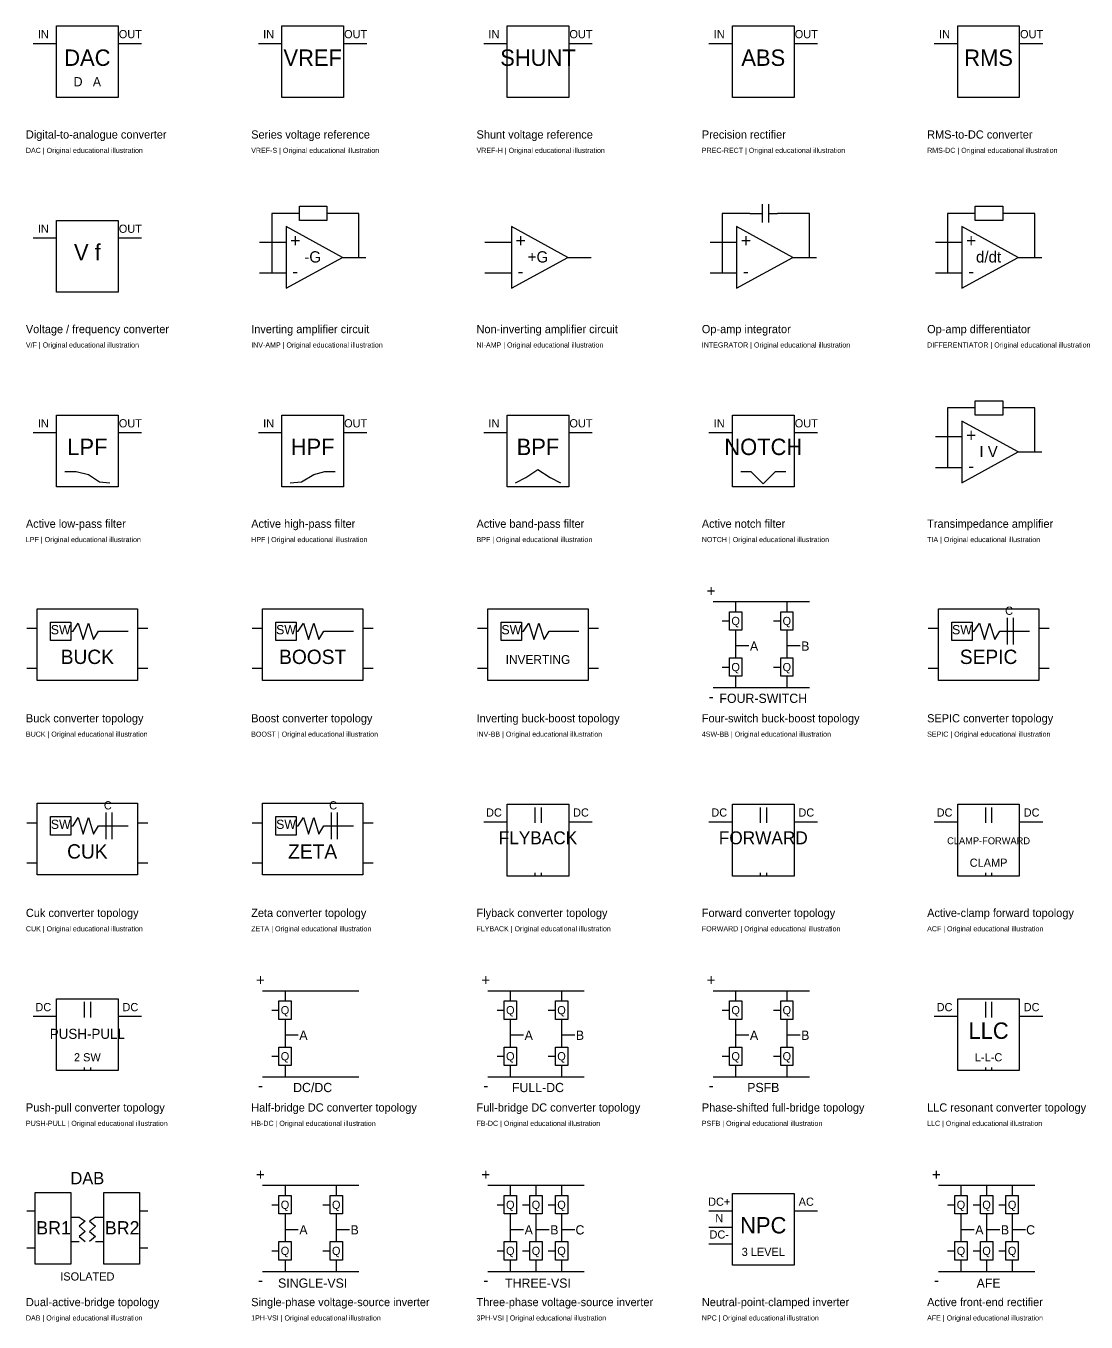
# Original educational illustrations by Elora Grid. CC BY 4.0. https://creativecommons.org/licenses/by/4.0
# Model space of a CAD drawing. Extents: x -25 to 1140, y -41451 to 113.
# Drawn here: x 0 to 1035, y -41451 to -40185 of the extents above; entities that cross this region are included whole.
import ezdxf
from ezdxf.enums import TextEntityAlignment as Align

# ---------------------------------------------------------------- set-up
doc = ezdxf.new("R2010")
doc.units = 0
doc.layers.add('REFERENCE', color=7, linetype='CONTINUOUS')

# ---------------------------------------------------------------- blocks, each defined once
blk = doc.blocks.new('REF_DIGITAL_TO_ANALOG_CONVERTER')
at = {"layer": 'REFERENCE'}
for p, q in [((30, 95), (90, 95)), ((30, 25), (30, 95)), ((90, 95), (90, 25)), ((7, 78), (30, 78)), ((90, 78), (113, 78)), ((90, 25), (30, 25))]:
    blk.add_line(p, q, dxfattribs=at)
for s, height, p in [('IN', 8, (17, 83)), ('OUT', 8, (102, 83)), ('DAC', 16, (60, 56)), ('D   A', 9, (60, 36))]:
    blk.add_text(s, height=height, dxfattribs=at).set_placement(p, align=Align.CENTER)
blk = doc.blocks.new('REF_SERIES_VOLTAGE_REFERENCE')
at = {"layer": 'REFERENCE'}
for p, q in [((30, 95), (90, 95)), ((30, 25), (30, 95)), ((90, 95), (90, 25)), ((7, 78), (30, 78)), ((90, 78), (113, 78)), ((90, 25), (30, 25))]:
    blk.add_line(p, q, dxfattribs=at)
for s, height, p in [('IN', 8, (17, 83)), ('OUT', 8, (102, 83)), ('VREF', 16, (60, 56))]:
    blk.add_text(s, height=height, dxfattribs=at).set_placement(p, align=Align.CENTER)
blk = doc.blocks.new('REF_SHUNT_VOLTAGE_REFERENCE')
at = {"layer": 'REFERENCE'}
for p, q in [((30, 95), (90, 95)), ((30, 25), (30, 95)), ((90, 95), (90, 25)), ((7, 78), (30, 78)), ((90, 78), (113, 78)), ((90, 25), (30, 25))]:
    blk.add_line(p, q, dxfattribs=at)
for s, height, p in [('IN', 8, (17, 83)), ('OUT', 8, (102, 83)), ('SHUNT', 16, (60, 56))]:
    blk.add_text(s, height=height, dxfattribs=at).set_placement(p, align=Align.CENTER)
blk = doc.blocks.new('REF_PRECISION_RECTIFIER')
at = {"layer": 'REFERENCE'}
for p, q in [((30, 95), (90, 95)), ((30, 25), (30, 95)), ((90, 95), (90, 25)), ((7, 78), (30, 78)), ((90, 78), (113, 78)), ((90, 25), (30, 25))]:
    blk.add_line(p, q, dxfattribs=at)
for s, height, p in [('IN', 8, (17, 83)), ('OUT', 8, (102, 83)), ('ABS', 16, (60, 56))]:
    blk.add_text(s, height=height, dxfattribs=at).set_placement(p, align=Align.CENTER)
blk = doc.blocks.new('REF_RMS_TO_DC_CONVERTER')
at = {"layer": 'REFERENCE'}
for p, q in [((30, 95), (90, 95)), ((30, 25), (30, 95)), ((90, 95), (90, 25)), ((7, 78), (30, 78)), ((90, 78), (113, 78)), ((90, 25), (30, 25))]:
    blk.add_line(p, q, dxfattribs=at)
for s, height, p in [('IN', 8, (17, 83)), ('OUT', 8, (102, 83)), ('RMS', 16, (60, 56))]:
    blk.add_text(s, height=height, dxfattribs=at).set_placement(p, align=Align.CENTER)
blk = doc.blocks.new('REF_VOLTAGE_FREQUENCY_CONVERTER')
at = {"layer": 'REFERENCE'}
for p, q in [((30, 95), (90, 95)), ((30, 25), (30, 95)), ((90, 95), (90, 25)), ((7, 78), (30, 78)), ((90, 78), (113, 78)), ((90, 25), (30, 25))]:
    blk.add_line(p, q, dxfattribs=at)
for s, height, p in [('IN', 8, (17, 83)), ('OUT', 8, (102, 83)), ('V f', 16, (60, 56))]:
    blk.add_text(s, height=height, dxfattribs=at).set_placement(p, align=Align.CENTER)
blk = doc.blocks.new('REF_INVERTING_AMPLIFIER_CIRCUIT')
at = {"layer": 'REFERENCE'}
for p, q in [((47, 102), (20, 102)), ((20, 102), (20, 44)), ((47, 109), (74, 109)), ((47, 95), (47, 109)), ((74, 109), (74, 95)), ((105, 102), (74, 102)), ((105, 59), (105, 102)), ((34, 89), (34, 29)), ((89, 59), (34, 89)), ((74, 95), (47, 95)), ((8, 74), (34, 74)), ((34, 29), (89, 59)), ((89, 59), (112, 59)), ((8, 44), (34, 44))]:
    blk.add_line(p, q, dxfattribs=at)
for s, height, p in [('+', 13, (43, 69)), ('-G', 11, (60, 54)), ('-', 13, (43, 39))]:
    blk.add_text(s, height=height, dxfattribs=at).set_placement(p, align=Align.CENTER)
blk = doc.blocks.new('REF_NON_INVERTING_AMPLIFIER_CIRCUIT')
at = {"layer": 'REFERENCE'}
for p, q in [((34, 89), (34, 29)), ((89, 59), (34, 89)), ((8, 74), (34, 74)), ((34, 29), (89, 59)), ((89, 59), (112, 59)), ((8, 44), (34, 44))]:
    blk.add_line(p, q, dxfattribs=at)
for s, height, p in [('+', 13, (43, 69)), ('+G', 11, (60, 54)), ('-', 13, (43, 39))]:
    blk.add_text(s, height=height, dxfattribs=at).set_placement(p, align=Align.CENTER)
blk = doc.blocks.new('REF_OP_AMP_INTEGRATOR')
at = {"layer": 'REFERENCE'}
for p, q in [((47, 102), (20, 102)), ((20, 102), (20, 44)), ((47, 102), (59, 102)), ((59, 111), (59, 93)), ((65, 111), (65, 93)), ((65, 102), (74, 102)), ((105, 102), (74, 102)), ((105, 59), (105, 102)), ((34, 89), (34, 29)), ((89, 59), (34, 89)), ((8, 74), (34, 74)), ((34, 29), (89, 59)), ((89, 59), (112, 59)), ((8, 44), (34, 44))]:
    blk.add_line(p, q, dxfattribs=at)
for s, p in [('+', (43, 69)), ('-', (43, 39))]:
    blk.add_text(s, height=13, dxfattribs=at).set_placement(p, align=Align.CENTER)
blk = doc.blocks.new('REF_OP_AMP_DIFFERENTIATOR')
at = {"layer": 'REFERENCE'}
for p, q in [((47, 102), (20, 102)), ((20, 102), (20, 44)), ((47, 109), (74, 109)), ((47, 95), (47, 109)), ((74, 109), (74, 95)), ((105, 102), (74, 102)), ((105, 59), (105, 102)), ((34, 89), (34, 29)), ((89, 59), (34, 89)), ((74, 95), (47, 95)), ((8, 74), (34, 74)), ((34, 29), (89, 59)), ((89, 59), (112, 59)), ((8, 44), (34, 44))]:
    blk.add_line(p, q, dxfattribs=at)
for s, height, p in [('+', 13, (43, 69)), ('d/dt', 11, (60, 54)), ('-', 13, (43, 39))]:
    blk.add_text(s, height=height, dxfattribs=at).set_placement(p, align=Align.CENTER)
blk = doc.blocks.new('REF_ACTIVE_LOW_PASS_FILTER')
at = {"layer": 'REFERENCE'}
for p, q in [((30, 95), (90, 95)), ((30, 25), (30, 95)), ((90, 95), (90, 25)), ((7, 78), (30, 78)), ((90, 78), (113, 78)), ((38, 40), (49, 40)), ((49, 40), (61, 37)), ((61, 37), (72, 30)), ((72, 30), (82, 29)), ((90, 25), (30, 25))]:
    blk.add_line(p, q, dxfattribs=at)
for s, height, p in [('IN', 8, (17, 83)), ('OUT', 8, (102, 83)), ('LPF', 16, (60, 56))]:
    blk.add_text(s, height=height, dxfattribs=at).set_placement(p, align=Align.CENTER)
blk = doc.blocks.new('REF_ACTIVE_HIGH_PASS_FILTER')
at = {"layer": 'REFERENCE'}
for p, q in [((30, 95), (90, 95)), ((30, 25), (30, 95)), ((90, 95), (90, 25)), ((7, 78), (30, 78)), ((90, 78), (113, 78)), ((61, 37), (72, 40)), ((72, 40), (82, 40)), ((38, 29), (49, 30)), ((49, 30), (61, 37)), ((90, 25), (30, 25))]:
    blk.add_line(p, q, dxfattribs=at)
for s, height, p in [('IN', 8, (17, 83)), ('OUT', 8, (102, 83)), ('HPF', 16, (60, 56))]:
    blk.add_text(s, height=height, dxfattribs=at).set_placement(p, align=Align.CENTER)
blk = doc.blocks.new('REF_ACTIVE_BAND_PASS_FILTER')
at = {"layer": 'REFERENCE'}
for p, q in [((30, 95), (90, 95)), ((30, 25), (30, 95)), ((90, 95), (90, 25)), ((7, 78), (30, 78)), ((90, 78), (113, 78)), ((48, 34), (60, 42)), ((60, 42), (72, 34)), ((38, 29), (48, 34)), ((72, 34), (82, 29)), ((90, 25), (30, 25))]:
    blk.add_line(p, q, dxfattribs=at)
for s, height, p in [('IN', 8, (17, 83)), ('OUT', 8, (102, 83)), ('BPF', 16, (60, 56))]:
    blk.add_text(s, height=height, dxfattribs=at).set_placement(p, align=Align.CENTER)
blk = doc.blocks.new('REF_ACTIVE_NOTCH_FILTER')
at = {"layer": 'REFERENCE'}
for p, q in [((30, 95), (90, 95)), ((30, 25), (30, 95)), ((90, 95), (90, 25)), ((7, 78), (30, 78)), ((90, 78), (113, 78)), ((38, 40), (48, 40)), ((48, 40), (60, 28)), ((60, 28), (72, 40)), ((72, 40), (82, 40)), ((90, 25), (30, 25))]:
    blk.add_line(p, q, dxfattribs=at)
for s, height, p in [('IN', 8, (17, 83)), ('OUT', 8, (102, 83)), ('NOTCH', 16, (60, 56))]:
    blk.add_text(s, height=height, dxfattribs=at).set_placement(p, align=Align.CENTER)
blk = doc.blocks.new('REF_TRANSIMPEDANCE_AMPLIFIER')
at = {"layer": 'REFERENCE'}
for p, q in [((47, 102), (20, 102)), ((20, 102), (20, 44)), ((47, 109), (74, 109)), ((47, 95), (47, 109)), ((74, 109), (74, 95)), ((105, 102), (74, 102)), ((105, 59), (105, 102)), ((34, 89), (34, 29)), ((89, 59), (34, 89)), ((74, 95), (47, 95)), ((8, 74), (34, 74)), ((34, 29), (89, 59)), ((89, 59), (112, 59)), ((8, 44), (34, 44))]:
    blk.add_line(p, q, dxfattribs=at)
for s, height, p in [('+', 13, (43, 69)), ('I V', 11, (60, 54)), ('-', 13, (43, 39))]:
    blk.add_text(s, height=height, dxfattribs=at).set_placement(p, align=Align.CENTER)
blk = doc.blocks.new('REF_BUCK_CONVERTER_TOPOLOGY')
at = {"layer": 'REFERENCE'}
for p, q in [((11, 96), (109, 96)), ((11, 26), (11, 96)), ((109, 96), (109, 26)), ((1, 77), (11, 77)), ((24, 83), (44, 83)), ((24, 65), (24, 83)), ((44, 83), (44, 65)), ((46, 74), (51, 82)), ((51, 82), (56, 66)), ((56, 66), (61, 82)), ((61, 82), (66, 66)), ((109, 77), (119, 77)), ((44, 65), (24, 65)), ((44, 74), (46, 74)), ((66, 66), (71, 74)), ((71, 74), (100, 74)), ((1, 38), (11, 38)), ((109, 38), (119, 38)), ((109, 26), (11, 26))]:
    blk.add_line(p, q, dxfattribs=at)
for s, height, p in [('SW', 9, (34, 71)), ('BUCK', 14, (60, 42))]:
    blk.add_text(s, height=height, dxfattribs=at).set_placement(p, align=Align.CENTER)
blk = doc.blocks.new('REF_BOOST_CONVERTER_TOPOLOGY')
at = {"layer": 'REFERENCE'}
for p, q in [((11, 96), (109, 96)), ((11, 26), (11, 96)), ((109, 96), (109, 26)), ((1, 77), (11, 77)), ((24, 83), (44, 83)), ((24, 65), (24, 83)), ((44, 83), (44, 65)), ((46, 74), (51, 82)), ((51, 82), (56, 66)), ((56, 66), (61, 82)), ((61, 82), (66, 66)), ((109, 77), (119, 77)), ((44, 65), (24, 65)), ((44, 74), (46, 74)), ((66, 66), (71, 74)), ((71, 74), (100, 74)), ((1, 38), (11, 38)), ((109, 38), (119, 38)), ((109, 26), (11, 26))]:
    blk.add_line(p, q, dxfattribs=at)
for s, height, p in [('SW', 9, (34, 71)), ('BOOST', 14, (60, 42))]:
    blk.add_text(s, height=height, dxfattribs=at).set_placement(p, align=Align.CENTER)
blk = doc.blocks.new('REF_INVERTING_BUCK_BOOST_TOPOLOGY')
at = {"layer": 'REFERENCE'}
for p, q in [((11, 96), (109, 96)), ((11, 26), (11, 96)), ((109, 96), (109, 26)), ((1, 77), (11, 77)), ((24, 83), (44, 83)), ((24, 65), (24, 83)), ((44, 83), (44, 65)), ((46, 74), (51, 82)), ((51, 82), (56, 66)), ((56, 66), (61, 82)), ((61, 82), (66, 66)), ((109, 77), (119, 77)), ((44, 65), (24, 65)), ((44, 74), (46, 74)), ((66, 66), (71, 74)), ((71, 74), (100, 74)), ((1, 38), (11, 38)), ((109, 38), (119, 38)), ((109, 26), (11, 26))]:
    blk.add_line(p, q, dxfattribs=at)
for s, height, p in [('SW', 9, (34, 71)), ('INVERTING', 8.67, (60, 42))]:
    blk.add_text(s, height=height, dxfattribs=at).set_placement(p, align=Align.CENTER)
blk = doc.blocks.new('REF_FOUR_SWITCH_BUCK_BOOST_TOPOLOGY')
at = {"layer": 'REFERENCE'}
for p, q in [((11, 103), (105, 103)), ((33, 103), (33, 93)), ((83, 103), (83, 93)), ((27, 93), (39, 93)), ((27, 75), (27, 93)), ((39, 93), (39, 75)), ((77, 93), (89, 93)), ((77, 75), (77, 93)), ((89, 93), (89, 75)), ((20, 84), (27, 84)), ((70, 84), (77, 84)), ((39, 75), (27, 75)), ((33, 75), (33, 48)), ((89, 75), (77, 75)), ((83, 75), (83, 48)), ((33, 60), (46, 60)), ((83, 60), (96, 60)), ((20, 39), (27, 39)), ((27, 48), (39, 48)), ((27, 30), (27, 48)), ((39, 48), (39, 30)), ((70, 39), (77, 39)), ((77, 48), (89, 48)), ((77, 30), (77, 48)), ((89, 48), (89, 30)), ((39, 30), (27, 30)), ((33, 30), (33, 19)), ((89, 30), (77, 30)), ((83, 30), (83, 19)), ((11, 19), (105, 19))]:
    blk.add_line(p, q, dxfattribs=at)
for s, height, p in [('+', 11, (9, 108)), ('Q', 8, (33, 80)), ('Q', 8, (83, 80)), ('A', 9, (51, 55)), ('B', 9, (101, 55)), ('Q', 8, (33, 35)), ('Q', 8, (83, 35)), ('FOUR-SWITCH', 9, (60, 4)), ('-', 11, (9, 5))]:
    blk.add_text(s, height=height, dxfattribs=at).set_placement(p, align=Align.CENTER)
blk = doc.blocks.new('REF_SEPIC_CONVERTER_TOPOLOGY')
at = {"layer": 'REFERENCE'}
for p, q in [((11, 96), (109, 96)), ((11, 26), (11, 96)), ((109, 96), (109, 26)), ((1, 77), (11, 77)), ((24, 83), (44, 83)), ((24, 65), (24, 83)), ((44, 83), (44, 65)), ((46, 74), (51, 82)), ((51, 82), (56, 66)), ((56, 66), (61, 82)), ((61, 82), (66, 66)), ((78, 87), (78, 61)), ((84, 87), (84, 61)), ((109, 77), (119, 77)), ((44, 65), (24, 65)), ((44, 74), (46, 74)), ((66, 66), (71, 74)), ((71, 74), (100, 74)), ((1, 38), (11, 38)), ((109, 38), (119, 38)), ((109, 26), (11, 26))]:
    blk.add_line(p, q, dxfattribs=at)
for s, height, p in [('C', 8, (80, 90)), ('SW', 9, (34, 71)), ('SEPIC', 14, (60, 42))]:
    blk.add_text(s, height=height, dxfattribs=at).set_placement(p, align=Align.CENTER)
blk = doc.blocks.new('REF_CUK_CONVERTER_TOPOLOGY')
at = {"layer": 'REFERENCE'}
for p, q in [((11, 96), (109, 96)), ((11, 26), (11, 96)), ((109, 96), (109, 26)), ((1, 77), (11, 77)), ((24, 83), (44, 83)), ((24, 65), (24, 83)), ((44, 83), (44, 65)), ((46, 74), (51, 82)), ((51, 82), (56, 66)), ((56, 66), (61, 82)), ((61, 82), (66, 66)), ((78, 87), (78, 61)), ((84, 87), (84, 61)), ((109, 77), (119, 77)), ((44, 65), (24, 65)), ((44, 74), (46, 74)), ((66, 66), (71, 74)), ((71, 74), (100, 74)), ((1, 38), (11, 38)), ((109, 38), (119, 38)), ((109, 26), (11, 26))]:
    blk.add_line(p, q, dxfattribs=at)
for s, height, p in [('C', 8, (80, 90)), ('SW', 9, (34, 71)), ('CUK', 14, (60, 42))]:
    blk.add_text(s, height=height, dxfattribs=at).set_placement(p, align=Align.CENTER)
blk = doc.blocks.new('REF_ZETA_CONVERTER_TOPOLOGY')
at = {"layer": 'REFERENCE'}
for p, q in [((11, 96), (109, 96)), ((11, 26), (11, 96)), ((109, 96), (109, 26)), ((1, 77), (11, 77)), ((24, 83), (44, 83)), ((24, 65), (24, 83)), ((44, 83), (44, 65)), ((46, 74), (51, 82)), ((51, 82), (56, 66)), ((56, 66), (61, 82)), ((61, 82), (66, 66)), ((78, 87), (78, 61)), ((84, 87), (84, 61)), ((109, 77), (119, 77)), ((44, 65), (24, 65)), ((44, 74), (46, 74)), ((66, 66), (71, 74)), ((71, 74), (100, 74)), ((1, 38), (11, 38)), ((109, 38), (119, 38)), ((109, 26), (11, 26))]:
    blk.add_line(p, q, dxfattribs=at)
for s, height, p in [('C', 8, (80, 90)), ('SW', 9, (34, 71)), ('ZETA', 14, (60, 42))]:
    blk.add_text(s, height=height, dxfattribs=at).set_placement(p, align=Align.CENTER)
blk = doc.blocks.new('REF_FLYBACK_CONVERTER_TOPOLOGY')
at = {"layer": 'REFERENCE'}
for p, q in [((30, 95), (90, 95)), ((30, 25), (30, 95)), ((57, 92), (57, 77)), ((63, 92), (63, 77)), ((90, 95), (90, 25)), ((7, 78), (30, 78)), ((90, 78), (113, 78)), ((57, 28), (57, 25)), ((63, 28), (63, 25)), ((90, 25), (30, 25))]:
    blk.add_line(p, q, dxfattribs=at)
for s, height, p in [('DC', 8, (17, 83)), ('DC', 8, (102, 83)), ('FLYBACK', 12.57, (60, 56))]:
    blk.add_text(s, height=height, dxfattribs=at).set_placement(p, align=Align.CENTER)
blk = doc.blocks.new('REF_FORWARD_CONVERTER_TOPOLOGY')
at = {"layer": 'REFERENCE'}
for p, q in [((30, 95), (90, 95)), ((30, 25), (30, 95)), ((57, 92), (57, 77)), ((63, 92), (63, 77)), ((90, 95), (90, 25)), ((7, 78), (30, 78)), ((90, 78), (113, 78)), ((57, 28), (57, 25)), ((63, 28), (63, 25)), ((90, 25), (30, 25))]:
    blk.add_line(p, q, dxfattribs=at)
for s, height, p in [('DC', 8, (17, 83)), ('DC', 8, (102, 83)), ('FORWARD', 12.57, (60, 56))]:
    blk.add_text(s, height=height, dxfattribs=at).set_placement(p, align=Align.CENTER)
blk = doc.blocks.new('REF_ACTIVE_CLAMP_FORWARD_TOPOLOGY')
at = {"layer": 'REFERENCE'}
for p, q in [((30, 95), (90, 95)), ((30, 25), (30, 95)), ((57, 92), (57, 77)), ((63, 92), (63, 77)), ((90, 95), (90, 25)), ((7, 78), (30, 78)), ((90, 78), (113, 78)), ((57, 28), (57, 25)), ((63, 28), (63, 25)), ((90, 25), (30, 25))]:
    blk.add_line(p, q, dxfattribs=at)
for s, height, p in [('DC', 8, (17, 83)), ('DC', 8, (102, 83)), ('CLAMP-FORWARD', 6.769, (60, 56)), ('CLAMP', 8, (60, 34))]:
    blk.add_text(s, height=height, dxfattribs=at).set_placement(p, align=Align.CENTER)
blk = doc.blocks.new('REF_PUSH_PULL_CONVERTER_TOPOLOGY')
at = {"layer": 'REFERENCE'}
for p, q in [((30, 95), (90, 95)), ((30, 25), (30, 95)), ((57, 92), (57, 77)), ((63, 92), (63, 77)), ((90, 95), (90, 25)), ((7, 78), (30, 78)), ((90, 78), (113, 78)), ((57, 28), (57, 25)), ((63, 28), (63, 25)), ((90, 25), (30, 25))]:
    blk.add_line(p, q, dxfattribs=at)
for s, height, p in [('DC', 8, (17, 83)), ('DC', 8, (102, 83)), ('PUSH-PULL', 9.78, (60, 56)), ('2 SW', 8, (60, 34))]:
    blk.add_text(s, height=height, dxfattribs=at).set_placement(p, align=Align.CENTER)
blk = doc.blocks.new('REF_HALF_BRIDGE_DC_CONVERTER_TOPOLOGY')
at = {"layer": 'REFERENCE'}
for p, q in [((11, 103), (105, 103)), ((33, 103), (33, 93)), ((27, 93), (39, 93)), ((27, 75), (27, 93)), ((39, 93), (39, 75)), ((20, 84), (27, 84)), ((39, 75), (27, 75)), ((33, 75), (33, 48)), ((33, 60), (46, 60)), ((20, 39), (27, 39)), ((27, 48), (39, 48)), ((27, 30), (27, 48)), ((39, 48), (39, 30)), ((39, 30), (27, 30)), ((33, 30), (33, 19)), ((11, 19), (105, 19))]:
    blk.add_line(p, q, dxfattribs=at)
for s, height, p in [('+', 11, (9, 108)), ('Q', 8, (33, 80)), ('A', 9, (51, 55)), ('Q', 8, (33, 35)), ('DC/DC', 9, (60, 4)), ('-', 11, (9, 5))]:
    blk.add_text(s, height=height, dxfattribs=at).set_placement(p, align=Align.CENTER)
blk = doc.blocks.new('REF_FULL_BRIDGE_DC_CONVERTER_TOPOLOGY')
at = {"layer": 'REFERENCE'}
for p, q in [((11, 103), (105, 103)), ((33, 103), (33, 93)), ((83, 103), (83, 93)), ((27, 93), (39, 93)), ((27, 75), (27, 93)), ((39, 93), (39, 75)), ((77, 93), (89, 93)), ((77, 75), (77, 93)), ((89, 93), (89, 75)), ((20, 84), (27, 84)), ((70, 84), (77, 84)), ((39, 75), (27, 75)), ((33, 75), (33, 48)), ((89, 75), (77, 75)), ((83, 75), (83, 48)), ((33, 60), (46, 60)), ((83, 60), (96, 60)), ((20, 39), (27, 39)), ((27, 48), (39, 48)), ((27, 30), (27, 48)), ((39, 48), (39, 30)), ((70, 39), (77, 39)), ((77, 48), (89, 48)), ((77, 30), (77, 48)), ((89, 48), (89, 30)), ((39, 30), (27, 30)), ((33, 30), (33, 19)), ((89, 30), (77, 30)), ((83, 30), (83, 19)), ((11, 19), (105, 19))]:
    blk.add_line(p, q, dxfattribs=at)
for s, height, p in [('+', 11, (9, 108)), ('Q', 8, (33, 80)), ('Q', 8, (83, 80)), ('A', 9, (51, 55)), ('B', 9, (101, 55)), ('Q', 8, (33, 35)), ('Q', 8, (83, 35)), ('FULL-DC', 9, (60, 4)), ('-', 11, (9, 5))]:
    blk.add_text(s, height=height, dxfattribs=at).set_placement(p, align=Align.CENTER)
blk = doc.blocks.new('REF_PHASE_SHIFT_FULL_BRIDGE_TOPOLOGY')
at = {"layer": 'REFERENCE'}
for p, q in [((11, 103), (105, 103)), ((33, 103), (33, 93)), ((83, 103), (83, 93)), ((27, 93), (39, 93)), ((27, 75), (27, 93)), ((39, 93), (39, 75)), ((77, 93), (89, 93)), ((77, 75), (77, 93)), ((89, 93), (89, 75)), ((20, 84), (27, 84)), ((70, 84), (77, 84)), ((39, 75), (27, 75)), ((33, 75), (33, 48)), ((89, 75), (77, 75)), ((83, 75), (83, 48)), ((33, 60), (46, 60)), ((83, 60), (96, 60)), ((20, 39), (27, 39)), ((27, 48), (39, 48)), ((27, 30), (27, 48)), ((39, 48), (39, 30)), ((70, 39), (77, 39)), ((77, 48), (89, 48)), ((77, 30), (77, 48)), ((89, 48), (89, 30)), ((39, 30), (27, 30)), ((33, 30), (33, 19)), ((89, 30), (77, 30)), ((83, 30), (83, 19)), ((11, 19), (105, 19))]:
    blk.add_line(p, q, dxfattribs=at)
for s, height, p in [('+', 11, (9, 108)), ('Q', 8, (33, 80)), ('Q', 8, (83, 80)), ('A', 9, (51, 55)), ('B', 9, (101, 55)), ('Q', 8, (33, 35)), ('Q', 8, (83, 35)), ('PSFB', 9, (60, 4)), ('-', 11, (9, 5))]:
    blk.add_text(s, height=height, dxfattribs=at).set_placement(p, align=Align.CENTER)
blk = doc.blocks.new('REF_LLC_RESONANT_CONVERTER_TOPOLOGY')
at = {"layer": 'REFERENCE'}
for p, q in [((30, 95), (90, 95)), ((30, 25), (30, 95)), ((57, 92), (57, 77)), ((63, 92), (63, 77)), ((90, 95), (90, 25)), ((7, 78), (30, 78)), ((90, 78), (113, 78)), ((57, 28), (57, 25)), ((63, 28), (63, 25)), ((90, 25), (30, 25))]:
    blk.add_line(p, q, dxfattribs=at)
for s, height, p in [('DC', 8, (17, 83)), ('DC', 8, (102, 83)), ('LLC', 16, (60, 56)), ('L-L-C', 8, (60, 34))]:
    blk.add_text(s, height=height, dxfattribs=at).set_placement(p, align=Align.CENTER)
blk = doc.blocks.new('REF_DUAL_ACTIVE_BRIDGE_TOPOLOGY')
at = {"layer": 'REFERENCE'}
for p, q in [((9, 96), (44, 96)), ((9, 26), (9, 96)), ((44, 96), (44, 26)), ((76, 96), (111, 96)), ((76, 26), (76, 96)), ((111, 96), (111, 26)), ((1, 78), (9, 78)), ((111, 78), (119, 78)), ((44, 72), (52, 72)), ((52, 72), (58, 68)), ((58, 68), (52, 63)), ((68, 72), (62, 68)), ((62, 68), (68, 63)), ((68, 72), (76, 72)), ((52, 63), (58, 58)), ((58, 58), (52, 53)), ((52, 53), (58, 48)), ((68, 63), (62, 58)), ((62, 58), (68, 53)), ((68, 53), (62, 48)), ((1, 42), (9, 42)), ((44, 48), (52, 48)), ((68, 48), (76, 48)), ((111, 42), (119, 42)), ((44, 26), (9, 26)), ((111, 26), (76, 26))]:
    blk.add_line(p, q, dxfattribs=at)
for s, height, p in [('DAB', 12, (60, 104)), ('BR1', 13, (27, 55)), ('BR2', 13, (94, 55)), ('ISOLATED', 8, (60, 10))]:
    blk.add_text(s, height=height, dxfattribs=at).set_placement(p, align=Align.CENTER)
blk = doc.blocks.new('REF_SINGLE_PHASE_VOLTAGE_SOURCE_INVERTER')
at = {"layer": 'REFERENCE'}
for p, q in [((11, 103), (105, 103)), ((33, 103), (33, 93)), ((83, 103), (83, 93)), ((27, 93), (39, 93)), ((27, 75), (27, 93)), ((39, 93), (39, 75)), ((77, 93), (89, 93)), ((77, 75), (77, 93)), ((89, 93), (89, 75)), ((20, 84), (27, 84)), ((70, 84), (77, 84)), ((39, 75), (27, 75)), ((33, 75), (33, 48)), ((89, 75), (77, 75)), ((83, 75), (83, 48)), ((33, 60), (46, 60)), ((83, 60), (96, 60)), ((20, 39), (27, 39)), ((27, 48), (39, 48)), ((27, 30), (27, 48)), ((39, 48), (39, 30)), ((70, 39), (77, 39)), ((77, 48), (89, 48)), ((77, 30), (77, 48)), ((89, 48), (89, 30)), ((39, 30), (27, 30)), ((33, 30), (33, 19)), ((89, 30), (77, 30)), ((83, 30), (83, 19)), ((11, 19), (105, 19))]:
    blk.add_line(p, q, dxfattribs=at)
for s, height, p in [('+', 11, (9, 108)), ('Q', 8, (33, 80)), ('Q', 8, (83, 80)), ('A', 9, (51, 55)), ('B', 9, (101, 55)), ('Q', 8, (33, 35)), ('Q', 8, (83, 35)), ('-', 11, (9, 5)), ('SINGLE-VSI', 9, (60, 3))]:
    blk.add_text(s, height=height, dxfattribs=at).set_placement(p, align=Align.CENTER)
blk = doc.blocks.new('REF_THREE_PHASE_VOLTAGE_SOURCE_INVERTER')
at = {"layer": 'REFERENCE'}
for p, q in [((11, 103), (105, 103)), ((33, 103), (33, 93)), ((58, 103), (58, 93)), ((83, 103), (83, 93)), ((27, 93), (39, 93)), ((27, 75), (27, 93)), ((39, 93), (39, 75)), ((52, 93), (64, 93)), ((52, 75), (52, 93)), ((64, 93), (64, 75)), ((77, 93), (89, 93)), ((77, 75), (77, 93)), ((89, 93), (89, 75)), ((20, 84), (27, 84)), ((45, 84), (52, 84)), ((70, 84), (77, 84)), ((39, 75), (27, 75)), ((33, 75), (33, 48)), ((64, 75), (52, 75)), ((58, 75), (58, 48)), ((89, 75), (77, 75)), ((83, 75), (83, 48)), ((33, 60), (46, 60)), ((58, 60), (71, 60)), ((83, 60), (96, 60)), ((20, 39), (27, 39)), ((27, 48), (39, 48)), ((27, 30), (27, 48)), ((39, 48), (39, 30)), ((45, 39), (52, 39)), ((52, 48), (64, 48)), ((52, 30), (52, 48)), ((64, 48), (64, 30)), ((70, 39), (77, 39)), ((77, 48), (89, 48)), ((77, 30), (77, 48)), ((89, 48), (89, 30)), ((39, 30), (27, 30)), ((33, 30), (33, 19)), ((64, 30), (52, 30)), ((58, 30), (58, 19)), ((89, 30), (77, 30)), ((83, 30), (83, 19)), ((11, 19), (105, 19))]:
    blk.add_line(p, q, dxfattribs=at)
for s, height, p in [('+', 11, (9, 108)), ('Q', 8, (33, 80)), ('Q', 8, (58, 80)), ('Q', 8, (83, 80)), ('A', 9, (51, 55)), ('B', 9, (76, 55)), ('C', 9, (101, 55)), ('Q', 8, (33, 35)), ('Q', 8, (58, 35)), ('Q', 8, (83, 35)), ('-', 11, (9, 5)), ('THREE-VSI', 9, (60, 3))]:
    blk.add_text(s, height=height, dxfattribs=at).set_placement(p, align=Align.CENTER)
blk = doc.blocks.new('REF_NEUTRAL_POINT_CLAMPED_INVERTER')
at = {"layer": 'REFERENCE'}
for p, q in [((30, 95), (90, 95)), ((30, 25), (30, 95)), ((90, 95), (90, 25)), ((7, 78), (30, 78)), ((90, 78), (113, 78)), ((7, 62), (30, 62)), ((7, 46), (30, 46)), ((90, 25), (30, 25))]:
    blk.add_line(p, q, dxfattribs=at)
for s, height, p in [('DC+', 8, (17, 83)), ('AC', 8, (102, 83)), ('N', 8, (17, 67)), ('NPC', 16, (60, 56)), ('DC-', 8, (17, 51)), ('3 LEVEL', 8, (60, 34))]:
    blk.add_text(s, height=height, dxfattribs=at).set_placement(p, align=Align.CENTER)
blk = doc.blocks.new('REF_ACTIVE_FRONT_END_RECTIFIER')
at = {"layer": 'REFERENCE'}
for p, q in [((11, 103), (105, 103)), ((33, 103), (33, 93)), ((58, 103), (58, 93)), ((83, 103), (83, 93)), ((27, 93), (39, 93)), ((27, 75), (27, 93)), ((39, 93), (39, 75)), ((52, 93), (64, 93)), ((52, 75), (52, 93)), ((64, 93), (64, 75)), ((77, 93), (89, 93)), ((77, 75), (77, 93)), ((89, 93), (89, 75)), ((20, 84), (27, 84)), ((45, 84), (52, 84)), ((70, 84), (77, 84)), ((39, 75), (27, 75)), ((33, 75), (33, 48)), ((64, 75), (52, 75)), ((58, 75), (58, 48)), ((89, 75), (77, 75)), ((83, 75), (83, 48)), ((33, 60), (46, 60)), ((58, 60), (71, 60)), ((83, 60), (96, 60)), ((20, 39), (27, 39)), ((27, 48), (39, 48)), ((27, 30), (27, 48)), ((39, 48), (39, 30)), ((45, 39), (52, 39)), ((52, 48), (64, 48)), ((52, 30), (52, 48)), ((64, 48), (64, 30)), ((70, 39), (77, 39)), ((77, 48), (89, 48)), ((77, 30), (77, 48)), ((89, 48), (89, 30)), ((39, 30), (27, 30)), ((33, 30), (33, 19)), ((64, 30), (52, 30)), ((58, 30), (58, 19)), ((89, 30), (77, 30)), ((83, 30), (83, 19)), ((11, 19), (105, 19))]:
    blk.add_line(p, q, dxfattribs=at)
for s, height, p in [('+', 11, (9, 108)), ('Q', 8, (33, 80)), ('Q', 8, (58, 80)), ('Q', 8, (83, 80)), ('A', 9, (51, 55)), ('B', 9, (76, 55)), ('C', 9, (101, 55)), ('Q', 8, (33, 35)), ('Q', 8, (58, 35)), ('Q', 8, (83, 35)), ('-', 11, (9, 5)), ('AFE', 9, (60, 3))]:
    blk.add_text(s, height=height, dxfattribs=at).set_placement(p, align=Align.CENTER)

msp = doc.modelspace()

# ---------------------------------------------------------------- block references
at = {"layer": 'REFERENCE'}
for name, p in [('REF_DIGITAL_TO_ANALOG_CONVERTER', (0, -40280)), ('REF_SERIES_VOLTAGE_REFERENCE', (220, -40280)), ('REF_SHUNT_VOLTAGE_REFERENCE', (440, -40280)), ('REF_PRECISION_RECTIFIER', (660, -40280)), ('REF_RMS_TO_DC_CONVERTER', (880, -40280)), ('REF_INVERTING_AMPLIFIER_CIRCUIT', (220, -40470)), ('REF_OP_AMP_INTEGRATOR', (660, -40470)), ('REF_OP_AMP_DIFFERENTIATOR', (880, -40470)), ('REF_VOLTAGE_FREQUENCY_CONVERTER', (0, -40470)), ('REF_NON_INVERTING_AMPLIFIER_CIRCUIT', (440, -40470)), ('REF_TRANSIMPEDANCE_AMPLIFIER', (880, -40660)), ('REF_ACTIVE_LOW_PASS_FILTER', (0, -40660)), ('REF_ACTIVE_HIGH_PASS_FILTER', (220, -40660)), ('REF_ACTIVE_BAND_PASS_FILTER', (440, -40660)), ('REF_ACTIVE_NOTCH_FILTER', (660, -40660)), ('REF_FOUR_SWITCH_BUCK_BOOST_TOPOLOGY', (660, -40850)), ('REF_BUCK_CONVERTER_TOPOLOGY', (0, -40850)), ('REF_BOOST_CONVERTER_TOPOLOGY', (220, -40850)), ('REF_INVERTING_BUCK_BOOST_TOPOLOGY', (440, -40850)), ('REF_SEPIC_CONVERTER_TOPOLOGY', (880, -40850)), ('REF_CUK_CONVERTER_TOPOLOGY', (0, -41040)), ('REF_ZETA_CONVERTER_TOPOLOGY', (220, -41040)), ('REF_FLYBACK_CONVERTER_TOPOLOGY', (440, -41040)), ('REF_FORWARD_CONVERTER_TOPOLOGY', (660, -41040)), ('REF_ACTIVE_CLAMP_FORWARD_TOPOLOGY', (880, -41040)), ('REF_HALF_BRIDGE_DC_CONVERTER_TOPOLOGY', (220, -41230)), ('REF_FULL_BRIDGE_DC_CONVERTER_TOPOLOGY', (440, -41230)), ('REF_PHASE_SHIFT_FULL_BRIDGE_TOPOLOGY', (660, -41230)), ('REF_PUSH_PULL_CONVERTER_TOPOLOGY', (0, -41230)), ('REF_LLC_RESONANT_CONVERTER_TOPOLOGY', (880, -41230)), ('REF_DUAL_ACTIVE_BRIDGE_TOPOLOGY', (0, -41420)), ('REF_SINGLE_PHASE_VOLTAGE_SOURCE_INVERTER', (220, -41420)), ('REF_THREE_PHASE_VOLTAGE_SOURCE_INVERTER', (440, -41420)), ('REF_ACTIVE_FRONT_END_RECTIFIER', (880, -41420)), ('REF_NEUTRAL_POINT_CLAMPED_INVERTER', (660, -41420))]:
    msp.add_blockref(name, p, dxfattribs=at)

# ---------------------------------------------------------------- texts
for s, height, p in [('Digital-to-analogue converter', 8, (0, -40295)), ('Series voltage reference', 8, (220, -40295)), ('Shunt voltage reference', 8, (440, -40295)), ('Precision rectifier', 8, (660, -40295)), ('RMS-to-DC converter', 8, (880, -40295)), ('DAC | Original educational illustration', 5, (0, -40309)), ('VREF-S | Original educational illustration', 5, (220, -40309)), ('VREF-H | Original educational illustration', 5, (440, -40309)), ('PREC-RECT | Original educational illustration', 5, (660, -40309)), ('RMS-DC | Original educational illustration', 5, (880, -40309)), ('Voltage / frequency converter', 8, (0, -40485)), ('Inverting amplifier circuit', 8, (220, -40485)), ('Non-inverting amplifier circuit', 8, (440, -40485)), ('Op-amp integrator', 8, (660, -40485)), ('Op-amp differentiator', 8, (880, -40485)), ('V/F | Original educational illustration', 5, (0, -40499)), ('INV-AMP | Original educational illustration', 5, (220, -40499)), ('NI-AMP | Original educational illustration', 5, (440, -40499)), ('INTEGRATOR | Original educational illustration', 5, (660, -40499)), ('DIFFERENTIATOR | Original educational illustration', 5, (880, -40499)), ('Active low-pass filter', 8, (0, -40675)), ('Active high-pass filter', 8, (220, -40675)), ('Active band-pass filter', 8, (440, -40675)), ('Active notch filter', 8, (660, -40675)), ('Transimpedance amplifier', 8, (880, -40675)), ('LPF | Original educational illustration', 5, (0, -40689)), ('HPF | Original educational illustration', 5, (220, -40689)), ('BPF | Original educational illustration', 5, (440, -40689)), ('NOTCH | Original educational illustration', 5, (660, -40689)), ('TIA | Original educational illustration', 5, (880, -40689)), ('Buck converter topology', 8, (0, -40865)), ('Boost converter topology', 8, (220, -40865)), ('Inverting buck-boost topology', 8, (440, -40865)), ('Four-switch buck-boost topology', 8, (660, -40865)), ('SEPIC converter topology', 8, (880, -40865)), ('BUCK | Original educational illustration', 5, (0, -40879)), ('BOOST | Original educational illustration', 5, (220, -40879)), ('INV-BB | Original educational illustration', 5, (440, -40879)), ('4SW-BB | Original educational illustration', 5, (660, -40879)), ('SEPIC | Original educational illustration', 5, (880, -40879)), ('Cuk converter topology', 8, (0, -41055)), ('Zeta converter topology', 8, (220, -41055)), ('Flyback converter topology', 8, (440, -41055)), ('Forward converter topology', 8, (660, -41055)), ('Active-clamp forward topology', 8, (880, -41055)), ('CUK | Original educational illustration', 5, (0, -41069)), ('ZETA | Original educational illustration', 5, (220, -41069)), ('FLYBACK | Original educational illustration', 5, (440, -41069)), ('FORWARD | Original educational illustration', 5, (660, -41069)), ('ACF | Original educational illustration', 5, (880, -41069)), ('Push-pull converter topology', 8, (0, -41245)), ('Half-bridge DC converter topology', 8, (220, -41245)), ('Full-bridge DC converter topology', 8, (440, -41245)), ('Phase-shifted full-bridge topology', 8, (660, -41245)), ('LLC resonant converter topology', 8, (880, -41245)), ('PUSH-PULL | Original educational illustration', 5, (0, -41259)), ('HB-DC | Original educational illustration', 5, (220, -41259)), ('FB-DC | Original educational illustration', 5, (440, -41259)), ('PSFB | Original educational illustration', 5, (660, -41259)), ('LLC | Original educational illustration', 5, (880, -41259)), ('Dual-active-bridge topology', 8, (0, -41435)), ('Single-phase voltage-source inverter', 8, (220, -41435)), ('Three-phase voltage-source inverter', 8, (440, -41435)), ('Neutral-point-clamped inverter', 8, (660, -41435)), ('Active front-end rectifier', 8, (880, -41435)), ('DAB | Original educational illustration', 5, (0, -41449)), ('1PH-VSI | Original educational illustration', 5, (220, -41449)), ('3PH-VSI | Original educational illustration', 5, (440, -41449)), ('NPC | Original educational illustration', 5, (660, -41449)), ('AFE | Original educational illustration', 5, (880, -41449))]:
    msp.add_text(s, height=height, dxfattribs=at).set_placement(p)

doc.saveas('drawing.dxf')
